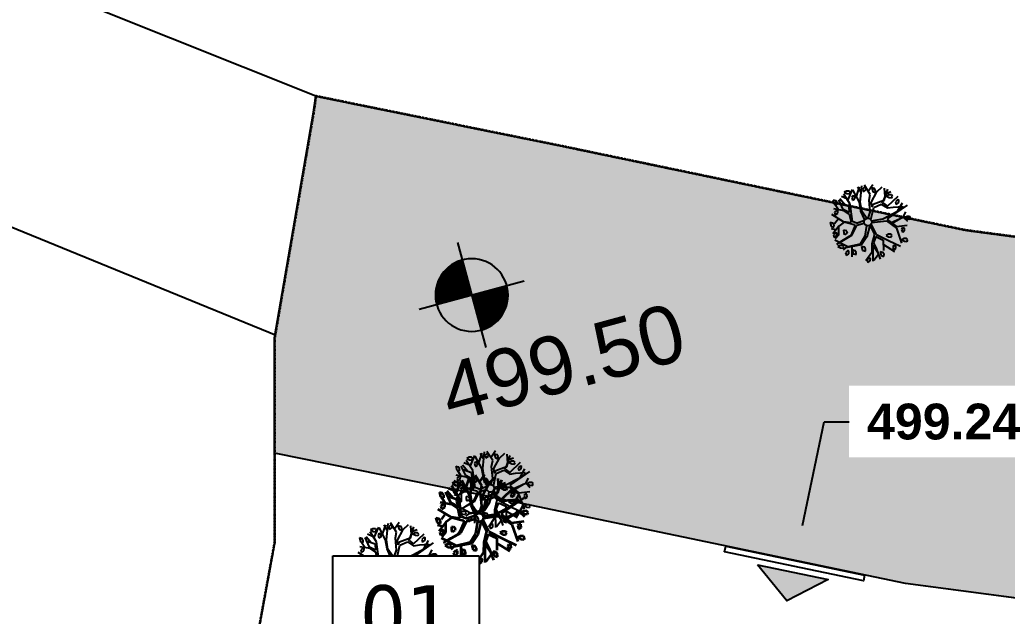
# Model space of a CAD drawing. Header units: millimetres. Extents: x -179928 to 528275, y -469666 to 511935.
# Drawn here: x -10078 to 23532, y 126377 to 146683 of the extents above; entities that cross this region are included whole.
import ezdxf
from ezdxf import colors
from ezdxf.entities.mleader import LeaderData, LeaderLine
from ezdxf.math import Vec2, Vec3

# ---------------------------------------------------------------- set-up
doc = ezdxf.new("R2010")
doc.units = ezdxf.units.MM
doc.linetypes.add('DASHDOT', pattern=[25.4, 12.7, -6.35, 0, -6.35])
for name, color, linetype in [('ad-Client road levels', 1, 'Continuous'), ('ad-Entrance(1625)', 2, 'Continuous'), ('ad-Lvl-Entance road', 4, 'Continuous'), ('ad-Plot Numbers', 7, 'Continuous'), ('ad-Road', 2, 'Continuous'), ('ad-Road Hatch', 8, 'Continuous')]:
    doc.layers.add(name, color=color, linetype=linetype)
doc.layers.add('ad-Landscape', color=94, linetype='Continuous', lineweight=35)
doc.layers.add('ad-Plot Boundary', color=6, linetype='Continuous', true_color=0xff00ff)
doc.layers.add('ad-Site Boundary', color=1, linetype='DASHDOT', lineweight=35, true_color=0xff0000)
doc.styles.add('$0$grid_text', font='verdana.ttf', dxfattribs={"width": 0.9})
doc.styles.add('ARIAL', font='arial.ttf')
doc.styles.get("Standard").update_dxf_attribs({"font": 'arial.ttf'})

# ---------------------------------------------------------------- blocks, each defined once
blk = doc.blocks.new('Site boundary')
at = {"layer": 'ad-Road', "ltscale": 5}
for points in [[(0, 144080), (-24630, 153920), (-143957, 202866), (-139632, 220007)], [(-1350, 135935), (-26293, 146121), (-145867, 195276), (-151104, 174526)]]:
    blk.add_lwpolyline(points, dxfattribs=at)
at = {"layer": 'ad-Site Boundary', "ltscale": 1.5}
for points in [[(0, 144080), (-75, 143539), (-1405, 135851), (-1412, 128874), (-3557, 117149), (-5983, 99419), (20081, 95597), (40505, 92787), (60922, 89781), (85284, 86292), (101404, 84186), (113351, 82444), (129249, 80319), (143419, 78323), (149320, 77286), (152952, 75663), (149412, 48881), (148166, 41049), (146842, 28125), (159656, 28125)], [(173109, 119497), (138698, 124061), (22116, 139516), (8441, 142366), (-3, 144081)]]:
    blk.add_lwpolyline(points, dxfattribs=at)
blk = doc.blocks.new('A$Cbbea0351')
at = {"layer": 'ad-Plot Numbers', "linetype": 'Continuous', "insert": (-364505, -340201), "char_height": 2000, "width": 2981.72, "attachment_point": 5, "style": '$0$grid_text', "bg_fill": 19, "box_fill_scale": 1.5, "bg_fill_color": 257, "bg_fill_transparency": 0}
blk.add_mtext('01', dxfattribs=at)
blk = doc.blocks.new('Plot Numbers')
at = {"ltscale": 5}
blk.add_blockref('A$Cbbea0351', (367577, 466614), dxfattribs=at)
blk = doc.blocks.new('A$C4fb60e89')
at = {"layer": 'ad-Road Hatch', "ltscale": 5, "transparency": 33554687}
h = blk.add_hatch(dxfattribs=at)
h.set_pattern_fill('AR-HBONE', color=256, scale=15)
h.set_pattern_definition([(45, (-193247.7, -428758.8), (0, 2155.2615), [4572, -1524]), (135, (-192170.1, -427681.1), (2e-13, 2155.2615), [4572, -1524])])
h.paths.add_polyline_path([(175594, -250241), (169178, -249341), (167473, -249057), (167473, -138694), (101313, -138694), (101313, -199954), (101308, -237995), (101040, -268291), (101008, -280968), (101066, -293684), (101243, -311127), (100910, -319344), (100949, -333937), (100669, -366960), (100727, -390983), (100669, -404586), (100538, -420418), (100467, -428759), (92426, -427265), (92163, -427209), (92163, -321454), (24803, -321454), (24803, -412961), (15653, -411029), (15654, -321452), (-19535, -321452), (-34427, -319477), (-65207, -315395), (-171770, -301268), (-185854, -298333), (-193248, -296832), (-193244, -292908), (-191914, -285219), (-191839, -284679), (-183397, -286393), (-169723, -289243), (-53141, -304698), (-18730, -309262), (15653, -309262), (15653, 703), (24803, 1115), (24803, -129544), (92163, -129544), (92163, 15133), (101313, 17713), (101313, -129544), (167473, -129544), (167473, 35552), (175738, 37855), (175849, 28595), (175836, 25947), (175777, 14040), (175855, 2316), (175660, -18036), (175731, -34039), (175718, -46839), (175673, -63402), (175816, -82072), (175542, -106356), (175490, -124641), (175575, -145019), (175731, -168892), (175797, -181269), (175797, -192667), (175744, -208200), (175829, -223277), (175888, -234871)])
h.paths.add_polyline_path([(24803, -309264), (92163, -309264), (92163, -138694), (24803, -138694)], flags=16)
at = {"layer": 'ad-Road', "ltscale": 5}
blk.add_lwpolyline([(-34427, -319477), (-65207, -315395), (-171770, -301268), (-185854, -298333), (-193248, -296832), (-193244, -292908), (-191914, -285219), (-191839, -284679), (-183397, -286393), (-169723, -289243), (-53141, -304698), (-18730, -309262)], dxfattribs=at)
blk = doc.blocks.new('zw$A88E')
at = {"layer": 'ad-Plot Boundary', "ltscale": 5}
blk.add_lwpolyline([(-368986, -334687), (-368989, -337740), (-371134, -349465), (-373560, -367195), (-338868, -372204), (-334720, -340818), (-347508, -339123), (-361592, -336188), (-368986, -334687)], close=True, dxfattribs=at)
blk = doc.blocks.new('zw$68CA')
at = {"layer": 'ad-Entrance(1625)', "ltscale": 5}
h = blk.add_hatch(color=256, dxfattribs=at)
h.dxf.hatch_style = 1
h.paths.add_polyline_path([(-400, -1187.5), (-400, -3637.5), (-1400, -2412.5)])
for points in [[(-200, 0), (0, 0), (0, -4825), (-200, -4825)], [(-400, -1187.5), (-400, -3637.5), (-1400, -2412.5)]]:
    blk.add_lwpolyline(points, close=True, dxfattribs=at)
blk = doc.blocks.new('zw$9E45')
at = {"layer": 'ad-Entrance(1625)', "ltscale": 5, "rotation": 78.19474085983224}
blk.add_blockref('zw$68CA', (-177886, -299993), dxfattribs=at)
blk = doc.blocks.new("Plot's Boundary")
at = {"layer": 'ad-Road', "ltscale": 5}
blk.add_blockref('A$C4fb60e89', (191839, 428759), dxfattribs=at)
at = {"layer": 'ad-Entrance(1625)', "ltscale": 5}
blk.add_blockref('zw$9E45', (191839, 428759), dxfattribs=at)
at = {"layer": 'ad-Plot Boundary', "ltscale": 5}
blk.add_blockref('zw$A88E', (367577, 466614), dxfattribs=at)
blk = doc.blocks.new('ERFWEF')
at = {"color": 219, "linetype": 'Continuous', "true_color": 0x642165}
for p, q in [((260795.743, 1945739.406), (260795.621, 1945739.793)), ((260795.741, 1945739.867), (260795.655, 1945739.85)), ((260795.655, 1945739.85), (260795.728, 1945739.781)), ((260795.695, 1945739.551), (260795.948, 1945739.873)), ((260795.728, 1945739.781), (260795.805, 1945739.749)), ((260795.823, 1945739.846), (260795.741, 1945739.867)), ((260795.805, 1945739.749), (260795.848, 1945739.791)), ((260795.848, 1945739.791), (260795.823, 1945739.846)), ((260796.061, 1945739.39), (260795.955, 1945739.855)), ((260796.013, 1945739.602), (260796.202, 1945739.889)), ((260796.09, 1945739.382), (260796.294, 1945739.908)), ((260796.204, 1945739.695), (260796.149, 1945739.895)), ((260796.378, 1945739.844), (260796.284, 1945739.793)), ((260796.284, 1945739.793), (260796.286, 1945739.698)), ((260796.378, 1945739.844), (260796.41, 1945739.814)), ((260796.487, 1945739.548), (260796.379, 1945739.903)), ((260796.383, 1945739.735), (260796.41, 1945739.814)), ((260796.45, 1945739.671), (260796.665, 1945739.854)), ((260796.597, 1945739.758), (260796.596, 1945739.612)), ((260796.597, 1945739.758), (260796.674, 1945739.714)), ((260795.22, 1945739.7), (260795.218, 1945739.554)), ((260795.218, 1945739.554), (260795.303, 1945739.505)), ((260795.22, 1945739.7), (260795.296, 1945739.656)), ((260795.307, 1945739.324), (260795.246, 1945739.519)), ((260795.324, 1945739.573), (260795.296, 1945739.656)), ((260795.303, 1945739.505), (260795.324, 1945739.573)), ((260795.465, 1945739.298), (260795.405, 1945739.649)), ((260795.679, 1945739.339), (260795.436, 1945739.503)), ((260795.567, 1945739.414), (260795.45, 1945739.67)), ((260795.678, 1945739.608), (260795.52, 1945739.734)), ((260795.667, 1945738.818), (260795.743, 1945739.406)), ((260795.901, 1945739.654), (260795.857, 1945739.612)), ((260795.857, 1945739.612), (260795.859, 1945739.517)), ((260795.859, 1945739.517), (260795.879, 1945739.519)), ((260795.879, 1945739.519), (260795.945, 1945739.534)), ((260795.963, 1945739.631), (260795.901, 1945739.654)), ((260795.945, 1945739.534), (260795.963, 1945739.631)), ((260796.286, 1945739.698), (260796.383, 1945739.735)), ((260796.398, 1945739.366), (260796.487, 1945739.548)), ((260796.447, 1945739.279), (260796.731, 1945739.57)), ((260796.596, 1945739.612), (260796.68, 1945739.563)), ((260796.701, 1945739.631), (260796.674, 1945739.714)), ((260796.68, 1945739.563), (260796.701, 1945739.631)), ((260796.731, 1945739.57), (260796.95, 1945739.689)), ((260796.884, 1945739.235), (260797.107, 1945739.562)), ((260796.895, 1945739.22), (260797.022, 1945739.435)), ((260796.96, 1945739.347), (260797.014, 1945739.629)), ((260797.019, 1945739.438), (260797.193, 1945739.454)), ((260795.361, 1945738.89), (260795.044, 1945739.227)), ((260795.249, 1945739.334), (260795.155, 1945739.283)), ((260795.155, 1945739.283), (260795.157, 1945739.188)), ((260795.157, 1945739.188), (260795.254, 1945739.225)), ((260795.482, 1945739.241), (260795.158, 1945739.395)), ((260795.249, 1945739.334), (260795.281, 1945739.303)), ((260795.254, 1945739.225), (260795.281, 1945739.303)), ((260795.638, 1945739.139), (260795.465, 1945739.298)), ((260795.632, 1945739.072), (260795.482, 1945739.241)), ((260795.616, 1945738.789), (260795.632, 1945739.072)), ((260795.679, 1945739.339), (260795.638, 1945739.139)), ((260796.028, 1945739.079), (260796.061, 1945739.39)), ((260796.08, 1945738.763), (260796.028, 1945739.079)), ((260796.057, 1945739.07), (260796.09, 1945739.382)), ((260796.159, 1945738.792), (260796.057, 1945739.07)), ((260796.283, 1945738.715), (260796.487, 1945739.091)), ((260796.328, 1945738.961), (260796.398, 1945739.366)), ((260796.432, 1945739.111), (260796.447, 1945739.279)), ((260796.432, 1945739.111), (260796.5, 1945739.201)), ((260796.487, 1945739.091), (260796.759, 1945739.133)), ((260796.5, 1945739.201), (260796.884, 1945739.235)), ((260796.759, 1945739.133), (260796.93, 1945738.949)), ((260796.803, 1945739.185), (260796.895, 1945739.22)), ((260796.822, 1945739.159), (260796.803, 1945739.185)), ((260796.824, 1945739.158), (260796.945, 1945739.007)), ((260796.945, 1945739.007), (260797.386, 1945739.246)), ((260797.094, 1945739.363), (260797.008, 1945739.345)), ((260797.008, 1945739.345), (260797.082, 1945739.276)), ((260797.082, 1945739.276), (260797.158, 1945739.245)), ((260797.177, 1945739.341), (260797.094, 1945739.363)), ((260797.158, 1945739.245), (260797.202, 1945739.287)), ((260797.202, 1945739.287), (260797.177, 1945739.341)), ((260797.347, 1945739.134), (260797.253, 1945739.083)), ((260797.253, 1945739.083), (260797.255, 1945738.988)), ((260797.347, 1945739.134), (260797.379, 1945739.103)), ((260797.352, 1945739.025), (260797.379, 1945739.103)), ((260795.171, 1945738.79), (260794.902, 1945738.583)), ((260795.04, 1945738.69), (260794.909, 1945738.766)), ((260794.921, 1945738.99), (260794.919, 1945738.843)), ((260794.919, 1945738.843), (260795.004, 1945738.794)), ((260794.921, 1945738.99), (260794.997, 1945738.945)), ((260795.025, 1945738.862), (260794.997, 1945738.945)), ((260795.004, 1945738.794), (260795.025, 1945738.862)), ((260795.226, 1945739.033), (260795.055, 1945738.904)), ((260795.165, 1945738.788), (260795.08, 1945738.491)), ((260795.381, 1945738.867), (260795.171, 1945738.79)), ((260795.611, 1945738.78), (260795.361, 1945738.89)), ((260795.691, 1945738.687), (260795.381, 1945738.867)), ((260795.78, 1945738.729), (260795.667, 1945738.818)), ((260795.78, 1945738.729), (260796.074, 1945738.757)), ((260796.212, 1945738.783), (260796.328, 1945738.961)), ((260796.68, 1945738.628), (260797.232, 1945738.752)), ((260797.6, 1945738.867), (260796.824, 1945738.591)), ((260796.93, 1945738.949), (260797.126, 1945738.929)), ((260797.126, 1945738.929), (260797.447, 1945738.863)), ((260797.232, 1945738.752), (260797.469, 1945738.989)), ((260797.232, 1945738.752), (260797.495, 1945738.834)), ((260797.255, 1945738.988), (260797.352, 1945739.025)), ((260795.012, 1945738.6), (260794.919, 1945738.549)), ((260794.919, 1945738.549), (260794.92, 1945738.454)), ((260794.92, 1945738.454), (260795.018, 1945738.492)), ((260795.08, 1945738.491), (260794.942, 1945738.396)), ((260795.012, 1945738.6), (260795.044, 1945738.57)), ((260795.018, 1945738.492), (260795.044, 1945738.57)), ((260795.284, 1945738.521), (260795.302, 1945738.604)), ((260795.285, 1945738.447), (260795.284, 1945738.521)), ((260795.361, 1945738.476), (260795.285, 1945738.447)), ((260795.302, 1945738.604), (260795.36, 1945738.602)), ((260795.36, 1945738.602), (260795.392, 1945738.531)), ((260795.392, 1945738.531), (260795.361, 1945738.476)), ((260795.717, 1945738.672), (260795.498, 1945738.394)), ((260795.763, 1945738.646), (260795.509, 1945738.36)), ((260795.691, 1945738.688), (260795.717, 1945738.672)), ((260795.763, 1945738.645), (260795.764, 1945738.644)), ((260796.033, 1945738.646), (260795.764, 1945738.644)), ((260796.084, 1945738.557), (260795.931, 1945738.22)), ((260796.197, 1945738.535), (260795.993, 1945738.184)), ((260796.203, 1945738.537), (260796.272, 1945738.209)), ((260796.336, 1945738.18), (260796.252, 1945738.566)), ((260796.282, 1945738.608), (260796.687, 1945738.554)), ((260796.294, 1945738.669), (260796.68, 1945738.628)), ((260796.687, 1945738.554), (260796.789, 1945738.53)), ((260796.789, 1945738.53), (260797.047, 1945738.204)), ((260796.824, 1945738.591), (260796.92, 1945738.442)), ((260796.92, 1945738.442), (260797.371, 1945738.507)), ((260796.947, 1945738.403), (260797.284, 1945738.495)), ((260796.947, 1945738.403), (260797.06, 1945738.255)), ((260797.371, 1945738.507), (260797.505, 1945738.652)), ((260797.371, 1945738.507), (260797.469, 1945738.334)), ((260797.5, 1945738.497), (260797.414, 1945738.48)), ((260797.414, 1945738.48), (260797.488, 1945738.411)), ((260797.488, 1945738.411), (260797.564, 1945738.379)), ((260797.582, 1945738.476), (260797.5, 1945738.497)), ((260797.564, 1945738.379), (260797.607, 1945738.421)), ((260797.607, 1945738.421), (260797.582, 1945738.476)), ((260795.286, 1945738.021), (260794.921, 1945738.361)), ((260795.509, 1945738.36), (260794.929, 1945738.21)), ((260795.042, 1945738.142), (260794.956, 1945738.125)), ((260794.956, 1945738.125), (260795.03, 1945738.056)), ((260795.124, 1945738.121), (260795.042, 1945738.142)), ((260795.19, 1945738.286), (260795.048, 1945738.245)), ((260795.106, 1945738.025), (260795.149, 1945738.067)), ((260795.149, 1945738.067), (260795.124, 1945738.121)), ((260795.418, 1945738.354), (260795.185, 1945738.286)), ((260795.498, 1945738.394), (260795.418, 1945738.354)), ((260795.931, 1945738.22), (260795.709, 1945738.009)), ((260795.993, 1945738.184), (260795.754, 1945737.971)), ((260796.272, 1945738.209), (260796.099, 1945737.911)), ((260796.298, 1945738.112), (260796.157, 1945737.925)), ((260796.298, 1945738.112), (260796.508, 1945737.932)), ((260796.336, 1945738.18), (260796.672, 1945737.872)), ((260796.726, 1945738.076), (260796.64, 1945738.059)), ((260796.64, 1945738.059), (260796.713, 1945737.989)), ((260796.808, 1945738.055), (260796.726, 1945738.076)), ((260797.047, 1945738.204), (260797.083, 1945737.668)), ((260797.06, 1945738.255), (260797.428, 1945738.205)), ((260797.248, 1945738.161), (260797.205, 1945738.119)), ((260797.205, 1945738.119), (260797.207, 1945738.024)), ((260797.311, 1945738.138), (260797.248, 1945738.161)), ((260797.292, 1945738.042), (260797.311, 1945738.138)), ((260795.03, 1945738.056), (260795.106, 1945738.025)), ((260795.199, 1945738.013), (260795.103, 1945737.963)), ((260795.239, 1945737.894), (260795.155, 1945737.849)), ((260795.155, 1945737.849), (260795.157, 1945737.754)), ((260795.157, 1945737.754), (260795.254, 1945737.791)), ((260795.754, 1945737.971), (260795.199, 1945738.013)), ((260795.281, 1945737.87), (260795.244, 1945737.904)), ((260795.254, 1945737.791), (260795.281, 1945737.87)), ((260795.709, 1945738.009), (260795.286, 1945738.021)), ((260795.418, 1945737.991), (260795.324, 1945737.659)), ((260795.401, 1945737.894), (260795.399, 1945737.747)), ((260795.399, 1945737.747), (260795.484, 1945737.698)), ((260795.401, 1945737.894), (260795.477, 1945737.849)), ((260795.505, 1945737.766), (260795.477, 1945737.849)), ((260795.484, 1945737.698), (260795.505, 1945737.766)), ((260795.741, 1945737.924), (260795.739, 1945737.778)), ((260795.739, 1945737.778), (260795.824, 1945737.729)), ((260795.741, 1945737.924), (260795.817, 1945737.88)), ((260795.844, 1945737.797), (260795.817, 1945737.88)), ((260795.824, 1945737.729), (260795.844, 1945737.797)), ((260796.116, 1945737.855), (260795.975, 1945737.328)), ((260796.099, 1945737.911), (260796.019, 1945737.63)), ((260796.116, 1945737.855), (260796.217, 1945737.574)), ((260796.157, 1945737.925), (260796.206, 1945737.697)), ((260796.508, 1945737.932), (260796.422, 1945737.584)), ((260796.471, 1945737.782), (260796.779, 1945737.458)), ((260796.672, 1945737.872), (260797.014, 1945737.579)), ((260796.713, 1945737.989), (260796.79, 1945737.958)), ((260796.79, 1945737.958), (260796.833, 1945738)), ((260796.833, 1945738), (260796.808, 1945738.055)), ((260797.207, 1945737.796), (260797.121, 1945737.779)), ((260797.121, 1945737.779), (260797.194, 1945737.71)), ((260797.207, 1945738.024), (260797.227, 1945738.026)), ((260797.289, 1945737.775), (260797.207, 1945737.796)), ((260797.227, 1945738.026), (260797.292, 1945738.042)), ((260797.314, 1945737.721), (260797.289, 1945737.775)), ((260796.019, 1945737.63), (260795.752, 1945737.399)), ((260795.891, 1945737.474), (260795.797, 1945737.422)), ((260795.797, 1945737.422), (260795.799, 1945737.328)), ((260795.891, 1945737.474), (260795.923, 1945737.443)), ((260795.896, 1945737.365), (260795.923, 1945737.443)), ((260796.224, 1945737.499), (260796.015, 1945737.339)), ((260796.206, 1945737.697), (260796.239, 1945737.326)), ((260796.301, 1945737.586), (260796.299, 1945737.439)), ((260796.299, 1945737.439), (260796.384, 1945737.39)), ((260796.301, 1945737.586), (260796.377, 1945737.541)), ((260796.405, 1945737.458), (260796.377, 1945737.541)), ((260796.384, 1945737.39), (260796.405, 1945737.458)), ((260796.803, 1945737.656), (260796.76, 1945737.614)), ((260796.76, 1945737.614), (260796.762, 1945737.519)), ((260796.762, 1945737.519), (260796.782, 1945737.521)), ((260796.782, 1945737.521), (260796.847, 1945737.536)), ((260796.866, 1945737.633), (260796.803, 1945737.656)), ((260796.847, 1945737.536), (260796.866, 1945737.633)), ((260797.194, 1945737.71), (260797.271, 1945737.679)), ((260797.271, 1945737.679), (260797.314, 1945737.721)), ((260795.799, 1945737.328), (260795.896, 1945737.365))]:
    blk.add_line(p, q, dxfattribs=at)
blk.add_circle((260796.163, 1945738.661), 0.131, dxfattribs=at)
blk = doc.blocks.new('QRFQ')
at = {"layer": 'ad-Landscape', "color": 30, "true_color": 0xf26722}
for p, q in [((260795.919, 1945731.729, 129.914), (260795.821, 1945731.709, 129.914)), ((260795.821, 1945731.709, 129.914), (260795.905, 1945731.63, 129.914)), ((260795.867, 1945731.367, 129.914), (260796.156, 1945731.735, 129.914)), ((260796.013, 1945731.704, 129.914), (260795.919, 1945731.729, 129.914)), ((260796.042, 1945731.642, 129.914), (260796.013, 1945731.704, 129.914)), ((260796.285, 1945731.184, 129.914), (260796.164, 1945731.715, 129.914)), ((260796.23, 1945731.426, 129.914), (260796.447, 1945731.753, 129.914)), ((260796.318, 1945731.174, 129.914), (260796.551, 1945731.776, 129.914)), ((260796.448, 1945731.531, 129.914), (260796.386, 1945731.761, 129.914)), ((260796.647, 1945731.702, 129.914), (260796.54, 1945731.643, 129.914)), ((260796.647, 1945731.702, 129.914), (260796.684, 1945731.667, 129.914)), ((260796.772, 1945731.364, 129.914), (260796.649, 1945731.77, 129.914)), ((260796.729, 1945731.504, 129.914), (260796.976, 1945731.714, 129.914)), ((260795.323, 1945731.538, 129.914), (260795.321, 1945731.371, 129.914)), ((260795.321, 1945731.371, 129.914), (260795.419, 1945731.314, 129.914)), ((260795.323, 1945731.538, 129.914), (260795.411, 1945731.487, 129.914)), ((260795.442, 1945731.392, 129.914), (260795.411, 1945731.487, 129.914)), ((260795.419, 1945731.314, 129.914), (260795.442, 1945731.392, 129.914)), ((260795.604, 1945731.078, 129.914), (260795.535, 1945731.48, 129.914)), ((260795.72, 1945731.211, 129.914), (260795.586, 1945731.503, 129.914)), ((260795.847, 1945731.432, 129.914), (260795.667, 1945731.577, 129.914)), ((260795.922, 1945731.201, 129.914), (260795.782, 1945731.644, 129.914)), ((260795.905, 1945731.63, 129.914), (260795.992, 1945731.594, 129.914)), ((260795.992, 1945731.594, 129.914), (260796.042, 1945731.642, 129.914)), ((260796.102, 1945731.485, 129.914), (260796.052, 1945731.437, 129.914)), ((260796.052, 1945731.437, 129.914), (260796.054, 1945731.328, 129.914)), ((260796.077, 1945731.33, 129.914), (260796.152, 1945731.348, 129.914)), ((260796.173, 1945731.458, 129.914), (260796.102, 1945731.485, 129.914)), ((260796.152, 1945731.348, 129.914), (260796.173, 1945731.458, 129.914)), ((260796.54, 1945731.643, 129.914), (260796.542, 1945731.535, 129.914)), ((260796.542, 1945731.535, 129.914), (260796.653, 1945731.578, 129.914)), ((260796.653, 1945731.578, 129.914), (260796.684, 1945731.667, 129.914)), ((260796.67, 1945731.155, 129.914), (260796.772, 1945731.364, 129.914)), ((260796.726, 1945731.056, 129.914), (260797.052, 1945731.389, 129.914)), ((260796.898, 1945731.604, 129.914), (260796.896, 1945731.437, 129.914)), ((260796.896, 1945731.437, 129.914), (260796.993, 1945731.38, 129.914)), ((260796.898, 1945731.604, 129.914), (260796.985, 1945731.553, 129.914)), ((260797.017, 1945731.459, 129.914), (260796.985, 1945731.553, 129.914)), ((260796.993, 1945731.38, 129.914), (260797.017, 1945731.459, 129.914)), ((260797.052, 1945731.389, 129.914), (260797.301, 1945731.525, 129.914)), ((260797.226, 1945731.006, 129.914), (260797.481, 1945731.38, 129.914)), ((260797.313, 1945731.133, 129.914), (260797.374, 1945731.456, 129.914)), ((260795.356, 1945731.119, 129.914), (260795.249, 1945731.06, 129.914)), ((260795.249, 1945731.06, 129.914), (260795.251, 1945730.952, 129.914)), ((260795.623, 1945731.013, 129.914), (260795.252, 1945731.188, 129.914)), ((260795.423, 1945731.108, 129.914), (260795.354, 1945731.33, 129.914)), ((260795.356, 1945731.119, 129.914), (260795.393, 1945731.084, 129.914)), ((260795.363, 1945730.994, 129.914), (260795.393, 1945731.084, 129.914)), ((260795.848, 1945731.124, 129.914), (260795.57, 1945731.312, 129.914)), ((260795.801, 1945730.896, 129.914), (260795.604, 1945731.078, 129.914)), ((260795.795, 1945730.82, 129.914), (260795.623, 1945731.013, 129.914)), ((260795.848, 1945731.124, 129.914), (260795.801, 1945730.896, 129.914)), ((260795.834, 1945730.529, 129.914), (260795.922, 1945731.201, 129.914)), ((260796.054, 1945731.328, 129.914), (260796.077, 1945731.33, 129.914)), ((260796.248, 1945730.828, 129.914), (260796.285, 1945731.184, 129.914)), ((260796.281, 1945730.818, 129.914), (260796.318, 1945731.174, 129.914)), ((260796.591, 1945730.693, 129.914), (260796.67, 1945731.155, 129.914)), ((260796.709, 1945730.865, 129.914), (260796.726, 1945731.056, 129.914)), ((260796.787, 1945730.966, 129.914), (260797.226, 1945731.006, 129.914)), ((260797.239, 1945730.989, 129.914), (260797.384, 1945731.234, 129.914)), ((260797.295, 1945730.745, 129.914), (260797.8, 1945731.019, 129.914)), ((260797.466, 1945731.152, 129.914), (260797.368, 1945731.132, 129.914)), ((260797.368, 1945731.132, 129.914), (260797.452, 1945731.053, 129.914)), ((260797.38, 1945731.238, 129.914), (260797.58, 1945731.256, 129.914)), ((260797.452, 1945731.053, 129.914), (260797.54, 1945731.017, 129.914)), ((260797.56, 1945731.128, 129.914), (260797.466, 1945731.152, 129.914)), ((260797.54, 1945731.017, 129.914), (260797.589, 1945731.065, 129.914)), ((260797.589, 1945731.065, 129.914), (260797.56, 1945731.128, 129.914)), ((260794.981, 1945730.726, 129.914), (260794.98, 1945730.558, 129.914)), ((260794.981, 1945730.726, 129.914), (260795.069, 1945730.675, 129.914)), ((260795.1, 1945730.58, 129.914), (260795.069, 1945730.675, 129.914)), ((260795.485, 1945730.612, 129.914), (260795.122, 1945730.996, 129.914)), ((260795.331, 1945730.775, 129.914), (260795.135, 1945730.628, 129.914)), ((260795.251, 1945730.952, 129.914), (260795.363, 1945730.994, 129.914)), ((260795.777, 1945730.496, 129.914), (260795.795, 1945730.82, 129.914)), ((260796.306, 1945730.466, 129.914), (260796.248, 1945730.828, 129.914)), ((260796.397, 1945730.5, 129.914), (260796.281, 1945730.818, 129.914)), ((260796.457, 1945730.489, 129.914), (260796.591, 1945730.693, 129.914)), ((260796.538, 1945730.411, 129.914), (260796.772, 1945730.842, 129.914)), ((260796.709, 1945730.865, 129.914), (260796.787, 1945730.966, 129.914)), ((260796.772, 1945730.842, 129.914), (260797.083, 1945730.889, 129.914)), ((260797.083, 1945730.889, 129.914), (260797.278, 1945730.679, 129.914)), ((260797.134, 1945730.949, 129.914), (260797.239, 1945730.989, 129.914)), ((260797.156, 1945730.919, 129.914), (260797.134, 1945730.949, 129.914)), ((260797.157, 1945730.918, 129.914), (260797.295, 1945730.745, 129.914)), ((260797.278, 1945730.679, 129.914), (260797.503, 1945730.656, 129.914)), ((260797.624, 1945730.454, 129.914), (260797.895, 1945730.725, 129.914)), ((260797.755, 1945730.89, 129.914), (260797.648, 1945730.832, 129.914)), ((260797.648, 1945730.832, 129.914), (260797.65, 1945730.723, 129.914)), ((260797.65, 1945730.723, 129.914), (260797.761, 1945730.766, 129.914)), ((260797.755, 1945730.89, 129.914), (260797.792, 1945730.855, 129.914)), ((260797.761, 1945730.766, 129.914), (260797.792, 1945730.855, 129.914)), ((260795.267, 1945730.497, 129.914), (260794.959, 1945730.261, 129.914)), ((260795.118, 1945730.383, 129.914), (260794.968, 1945730.47, 129.914)), ((260794.98, 1945730.558, 129.914), (260795.077, 1945730.502, 129.914)), ((260795.077, 1945730.502, 129.914), (260795.1, 1945730.58, 129.914)), ((260795.26, 1945730.495, 129.914), (260795.163, 1945730.156, 129.914)), ((260795.507, 1945730.585, 129.914), (260795.267, 1945730.497, 129.914)), ((260795.771, 1945730.486, 129.914), (260795.485, 1945730.612, 129.914)), ((260795.862, 1945730.379, 129.914), (260795.507, 1945730.585, 129.914)), ((260795.892, 1945730.363, 129.914), (260795.642, 1945730.044, 129.914)), ((260795.945, 1945730.332, 129.914), (260795.654, 1945730.005, 129.914)), ((260795.964, 1945730.427, 129.914), (260795.834, 1945730.529, 129.914)), ((260795.862, 1945730.38, 129.914), (260795.892, 1945730.363, 129.914)), ((260795.944, 1945730.331, 129.914), (260795.946, 1945730.331, 129.914)), ((260796.253, 1945730.333, 129.914), (260795.946, 1945730.331, 129.914)), ((260795.964, 1945730.427, 129.914), (260796.299, 1945730.459, 129.914)), ((260796.551, 1945730.359, 129.914), (260796.993, 1945730.311, 129.914)), ((260796.993, 1945730.311, 129.914), (260797.624, 1945730.454, 129.914)), ((260798.044, 1945730.585, 129.914), (260797.158, 1945730.269, 129.914)), ((260797.503, 1945730.656, 129.914), (260797.87, 1945730.58, 129.914)), ((260797.624, 1945730.454, 129.914), (260797.924, 1945730.547, 129.914)), ((260797.783, 1945730.174, 129.914), (260797.936, 1945730.34, 129.914)), ((260795.086, 1945730.28, 129.914), (260794.979, 1945730.222, 129.914)), ((260794.979, 1945730.222, 129.914), (260794.981, 1945730.113, 129.914)), ((260794.981, 1945730.113, 129.914), (260795.092, 1945730.156, 129.914)), ((260795.399, 1945729.617, 129.914), (260794.982, 1945730.007, 129.914)), ((260795.654, 1945730.005, 129.914), (260794.991, 1945729.834, 129.914)), ((260795.163, 1945730.156, 129.914), (260795.005, 1945730.047, 129.914)), ((260795.086, 1945730.28, 129.914), (260795.122, 1945730.245, 129.914)), ((260795.092, 1945730.156, 129.914), (260795.122, 1945730.245, 129.914)), ((260795.55, 1945729.998, 129.914), (260795.283, 1945729.921, 129.914)), ((260795.396, 1945730.189, 129.914), (260795.418, 1945730.284, 129.914)), ((260795.398, 1945730.105, 129.914), (260795.396, 1945730.189, 129.914)), ((260795.484, 1945730.138, 129.914), (260795.398, 1945730.105, 129.914)), ((260795.418, 1945730.284, 129.914), (260795.483, 1945730.282, 129.914)), ((260795.483, 1945730.282, 129.914), (260795.521, 1945730.2, 129.914)), ((260795.521, 1945730.2, 129.914), (260795.484, 1945730.138, 129.914)), ((260795.642, 1945730.044, 129.914), (260795.55, 1945729.998, 129.914)), ((260796.311, 1945730.231, 129.914), (260796.136, 1945729.845, 129.914)), ((260796.44, 1945730.205, 129.914), (260796.207, 1945729.804, 129.914)), ((260796.447, 1945730.207, 129.914), (260796.526, 1945729.833, 129.914)), ((260796.6, 1945729.8, 129.914), (260796.504, 1945730.241, 129.914)), ((260796.538, 1945730.288, 129.914), (260797.001, 1945730.227, 129.914)), ((260797.001, 1945730.227, 129.914), (260797.117, 1945730.199, 129.914)), ((260797.117, 1945730.199, 129.914), (260797.412, 1945729.827, 129.914)), ((260797.158, 1945730.269, 129.914), (260797.267, 1945730.099, 129.914)), ((260797.267, 1945730.099, 129.914), (260797.783, 1945730.174, 129.914)), ((260797.298, 1945730.054, 129.914), (260797.684, 1945730.159, 129.914)), ((260797.298, 1945730.054, 129.914), (260797.427, 1945729.886, 129.914)), ((260797.783, 1945730.174, 129.914), (260797.895, 1945729.975, 129.914)), ((260797.93, 1945730.162, 129.914), (260797.832, 1945730.142, 129.914)), ((260797.832, 1945730.142, 129.914), (260797.916, 1945730.063, 129.914)), ((260797.916, 1945730.063, 129.914), (260798.004, 1945730.028, 129.914)), ((260798.024, 1945730.138, 129.914), (260797.93, 1945730.162, 129.914)), ((260798.004, 1945730.028, 129.914), (260798.053, 1945730.076, 129.914)), ((260798.053, 1945730.076, 129.914), (260798.024, 1945730.138, 129.914)), ((260795.12, 1945729.757, 129.914), (260795.022, 1945729.737, 129.914)), ((260795.022, 1945729.737, 129.914), (260795.106, 1945729.658, 129.914)), ((260795.106, 1945729.658, 129.914), (260795.193, 1945729.622, 129.914)), ((260795.214, 1945729.733, 129.914), (260795.12, 1945729.757, 129.914)), ((260795.289, 1945729.92, 129.914), (260795.127, 1945729.874, 129.914)), ((260795.193, 1945729.622, 129.914), (260795.243, 1945729.67, 129.914)), ((260795.243, 1945729.67, 129.914), (260795.214, 1945729.733, 129.914)), ((260796.136, 1945729.845, 129.914), (260795.883, 1945729.604, 129.914)), ((260796.207, 1945729.804, 129.914), (260795.934, 1945729.561, 129.914)), ((260796.526, 1945729.833, 129.914), (260796.329, 1945729.492, 129.914)), ((260796.556, 1945729.722, 129.914), (260796.394, 1945729.508, 129.914)), ((260796.556, 1945729.722, 129.914), (260796.796, 1945729.516, 129.914)), ((260796.6, 1945729.8, 129.914), (260796.983, 1945729.447, 129.914)), ((260797.045, 1945729.681, 129.914), (260796.947, 1945729.661, 129.914)), ((260796.947, 1945729.661, 129.914), (260797.031, 1945729.582, 129.914)), ((260797.139, 1945729.657, 129.914), (260797.045, 1945729.681, 129.914)), ((260797.168, 1945729.594, 129.914), (260797.139, 1945729.657, 129.914)), ((260797.412, 1945729.827, 129.914), (260797.453, 1945729.214, 129.914)), ((260797.427, 1945729.886, 129.914), (260797.848, 1945729.829, 129.914)), ((260797.642, 1945729.778, 129.914), (260797.593, 1945729.73, 129.914)), ((260797.593, 1945729.73, 129.914), (260797.595, 1945729.622, 129.914)), ((260797.714, 1945729.752, 129.914), (260797.642, 1945729.778, 129.914)), ((260797.693, 1945729.641, 129.914), (260797.714, 1945729.752, 129.914)), ((260795.299, 1945729.608, 129.914), (260795.19, 1945729.551, 129.914)), ((260795.345, 1945729.473, 129.914), (260795.25, 1945729.421, 129.914)), ((260795.25, 1945729.421, 129.914), (260795.252, 1945729.313, 129.914)), ((260795.252, 1945729.313, 129.914), (260795.363, 1945729.355, 129.914)), ((260795.934, 1945729.561, 129.914), (260795.299, 1945729.608, 129.914)), ((260795.393, 1945729.445, 129.914), (260795.351, 1945729.484, 129.914)), ((260795.363, 1945729.355, 129.914), (260795.393, 1945729.445, 129.914)), ((260795.883, 1945729.604, 129.914), (260795.399, 1945729.617, 129.914)), ((260795.549, 1945729.583, 129.914), (260795.442, 1945729.204, 129.914)), ((260795.53, 1945729.472, 129.914), (260795.528, 1945729.305, 129.914)), ((260795.53, 1945729.472, 129.914), (260795.618, 1945729.422, 129.914)), ((260795.649, 1945729.327, 129.914), (260795.618, 1945729.422, 129.914)), ((260795.625, 1945729.249, 129.914), (260795.649, 1945729.327, 129.914)), ((260795.919, 1945729.507, 129.914), (260795.917, 1945729.34, 129.914)), ((260795.917, 1945729.34, 129.914), (260796.014, 1945729.284, 129.914)), ((260795.919, 1945729.507, 129.914), (260796.006, 1945729.457, 129.914)), ((260796.037, 1945729.362, 129.914), (260796.006, 1945729.457, 129.914)), ((260796.014, 1945729.284, 129.914), (260796.037, 1945729.362, 129.914)), ((260796.348, 1945729.428, 129.914), (260796.187, 1945728.825, 129.914)), ((260796.329, 1945729.492, 129.914), (260796.237, 1945729.171, 129.914)), ((260796.348, 1945729.428, 129.914), (260796.463, 1945729.107, 129.914)), ((260796.394, 1945729.508, 129.914), (260796.451, 1945729.247, 129.914)), ((260796.796, 1945729.516, 129.914), (260796.697, 1945729.118, 129.914)), ((260796.754, 1945729.345, 129.914), (260797.106, 1945728.974, 129.914)), ((260796.983, 1945729.447, 129.914), (260797.375, 1945729.112, 129.914)), ((260797.031, 1945729.582, 129.914), (260797.118, 1945729.546, 129.914)), ((260797.118, 1945729.546, 129.914), (260797.168, 1945729.594, 129.914)), ((260797.595, 1945729.361, 129.914), (260797.497, 1945729.341, 129.914)), ((260797.497, 1945729.341, 129.914), (260797.581, 1945729.262, 129.914)), ((260797.595, 1945729.622, 129.914), (260797.618, 1945729.624, 129.914)), ((260797.689, 1945729.337, 129.914), (260797.595, 1945729.361, 129.914)), ((260797.618, 1945729.624, 129.914), (260797.693, 1945729.641, 129.914)), ((260797.718, 1945729.275, 129.914), (260797.689, 1945729.337, 129.914)), ((260795.528, 1945729.305, 129.914), (260795.625, 1945729.249, 129.914)), ((260796.237, 1945729.171, 129.914), (260795.932, 1945728.906, 129.914)), ((260796.09, 1945728.992, 129.914), (260795.983, 1945728.934, 129.914)), ((260796.09, 1945728.992, 129.914), (260796.127, 1945728.957, 129.914)), ((260796.471, 1945729.021, 129.914), (260796.233, 1945728.839, 129.914)), ((260796.451, 1945729.247, 129.914), (260796.489, 1945728.824, 129.914)), ((260796.559, 1945729.12, 129.914), (260796.557, 1945728.953, 129.914)), ((260796.559, 1945729.12, 129.914), (260796.647, 1945729.069, 129.914)), ((260796.678, 1945728.974, 129.914), (260796.647, 1945729.069, 129.914)), ((260797.134, 1945729.2, 129.914), (260797.084, 1945729.152, 129.914)), ((260797.084, 1945729.152, 129.914), (260797.086, 1945729.044, 129.914)), ((260797.086, 1945729.044, 129.914), (260797.109, 1945729.046, 129.914)), ((260797.109, 1945729.046, 129.914), (260797.184, 1945729.064, 129.914)), ((260797.205, 1945729.174, 129.914), (260797.134, 1945729.2, 129.914)), ((260797.184, 1945729.064, 129.914), (260797.205, 1945729.174, 129.914)), ((260797.581, 1945729.262, 129.914), (260797.668, 1945729.227, 129.914)), ((260797.668, 1945729.227, 129.914), (260797.718, 1945729.275, 129.914)), ((260795.983, 1945728.934, 129.914), (260795.985, 1945728.825, 129.914)), ((260795.985, 1945728.825, 129.914), (260796.097, 1945728.868, 129.914)), ((260796.097, 1945728.868, 129.914), (260796.127, 1945728.957, 129.914)), ((260796.557, 1945728.953, 129.914), (260796.654, 1945728.896, 129.914)), ((260796.654, 1945728.896, 129.914), (260796.678, 1945728.974, 129.914))]:
    blk.add_line(p, q, dxfattribs=at)
blk.add_circle((260796.402, 1945730.35, 129.914), 0.15, dxfattribs=at)
blk = doc.blocks.new('zw$E387')
at = {"color": 6, "xscale": 999.9541051248865, "yscale": 999.9541051248865, "zscale": 999.9541051248865, "rotation": 15.20137085992778}
for name, p in [('ERFWEF', (258532507, -1945812539, -15920)), ('ERFWEF', (258519660, -1945821601, 498276)), ('QRFQ', (258516866, -1945814638, 1363006)), ('ERFWEF', (258516382, -1945824036, 996471))]:
    blk.add_blockref(name, p, dxfattribs=at)
blk = doc.blocks.new('LVL')
at = {"layer": 'ad-Client road levels'}
for p, q in [((0.7, -186.7), (0.5, 188.3)), ((-186.9, 0.7), (188.1, 0.8))]:
    blk.add_line(p, q, dxfattribs=at)
at = {"layer": 'ad-Client road levels', "const_width": 125}
for points in [[(63.1, 0.8, 0.414214), (0.6, 63.3)], [(-61.9, 0.7, 0.414214), (0.6, -61.7, 0.414214)]]:
    blk.add_lwpolyline(points, format="xyb", dxfattribs=at)
at = {"layer": 'ad-Client road levels'}
blk.add_circle((0.6, 0.8), 125, dxfattribs=at)
at = {"layer": 'ad-Client road levels', "color": 3, "true_color": 0x00fa00, "style": 'ARIAL'}
blk.add_attdef('EL.+0.00', (194.3, 102.2), '', height=200, rotation=0.0254, dxfattribs=at)
blk = doc.blocks.new('zw$1F4')
at = {"layer": 'ad-Client road levels'}
ref = blk.add_blockref('LVL', (149255, -65549), dxfattribs=dict(at, xscale=-9.879899047387294, yscale=9.879899047387292, zscale=9.879899047387289, rotation=195.201370859182))
ref.add_attrib('EL.+0.00', '499.50', (148540, -69900), dxfattribs={"height": 1976, "rotation": 15.176, "style": 'ARIAL'})
blk = doc.blocks.new('zw$1B0B')
at = {"layer": 'ad-Lvl-Entance road'}
ml = blk.add_multileader_mtext('Standard', dxfattribs=at)
ml.set_content('{\\fArial|b1|i0|c0|p34;499.24}', color=256)
ml.set_leader_properties()
ml.build(insert=Vec2(0, 0))
ml.multileader.update_dxf_attribs({"has_text_frame": 1, "arrow_head_size": 1219, "scale": 12})
ctx = ml.context
ctx.base_point, ctx.scale, ctx.char_height, ctx.arrow_head_size, ctx.landing_gap_size, ctx.plane_origin = Vec3(24134, 33575), 12, 1219.19, 1219, 610, Vec3(22295, 28855)
notes = []
notes.append((ctx, [(0, (1, 1, 0), (23289, 33575), (1, 0), 845, [(0, [(22295, 28855)], 0, [])])]))
ctx.mtext.insert, ctx.mtext.width, ctx.mtext.defined_height, ctx.mtext.flow_direction = Vec3(24744, 34196), 5138.49, 1392, 5
ctx.mtext.has_bg_fill, ctx.mtext.bg_color, ctx.mtext.bg_scale_factor, ctx.mtext.bg_transparency, ctx.mtext.use_window_bg_color = 1, -1027028792, 1.5, 0, 1
for ctx, leaders in notes:
    for number, flags, end, landing, length, lines in leaders:
        leader = LeaderData()
        leader.index, (leader.has_last_leader_line, leader.has_dogleg_vector, leader.attachment_direction) = number, flags
        leader.last_leader_point, leader.dogleg_vector, leader.dogleg_length = Vec3(end), Vec3(landing), length
        for number, points, colour, breaks in lines:
            line = LeaderLine()
            line.index, line.vertices, line.color, line.breaks = number, Vec3.list(points), colors.encode_raw_color(colour), breaks
            leader.lines.append(line)
        ctx.leaders.append(leader)

msp = doc.modelspace()

# ---------------------------------------------------------------- block references
at = {"ltscale": 5}
msp.add_blockref("Plot's Boundary", (0, 0), dxfattribs=at)

# ---------------------------------------------------------------- next in the draw order: block references
msp.add_blockref('Site boundary', (0, 0))
msp.add_blockref('zw$E387', (0, 0), dxfattribs=at)
at = {"layer": 'ad-Client road levels'}
msp.add_blockref('zw$1F4', (-143957, 202866), dxfattribs=at)

# ---------------------------------------------------------------- next in the draw order: block references
at = {"layer": 'ad-Lvl-Entance road', "ltscale": 5}
msp.add_blockref('zw$1B0B', (-5983, 99419), dxfattribs=at)

# ---------------------------------------------------------------- next in the draw order: block references
at = {"ltscale": 5}
msp.add_blockref('Plot Numbers', (0, 0), dxfattribs=at)

doc.saveas('drawing.dxf')
